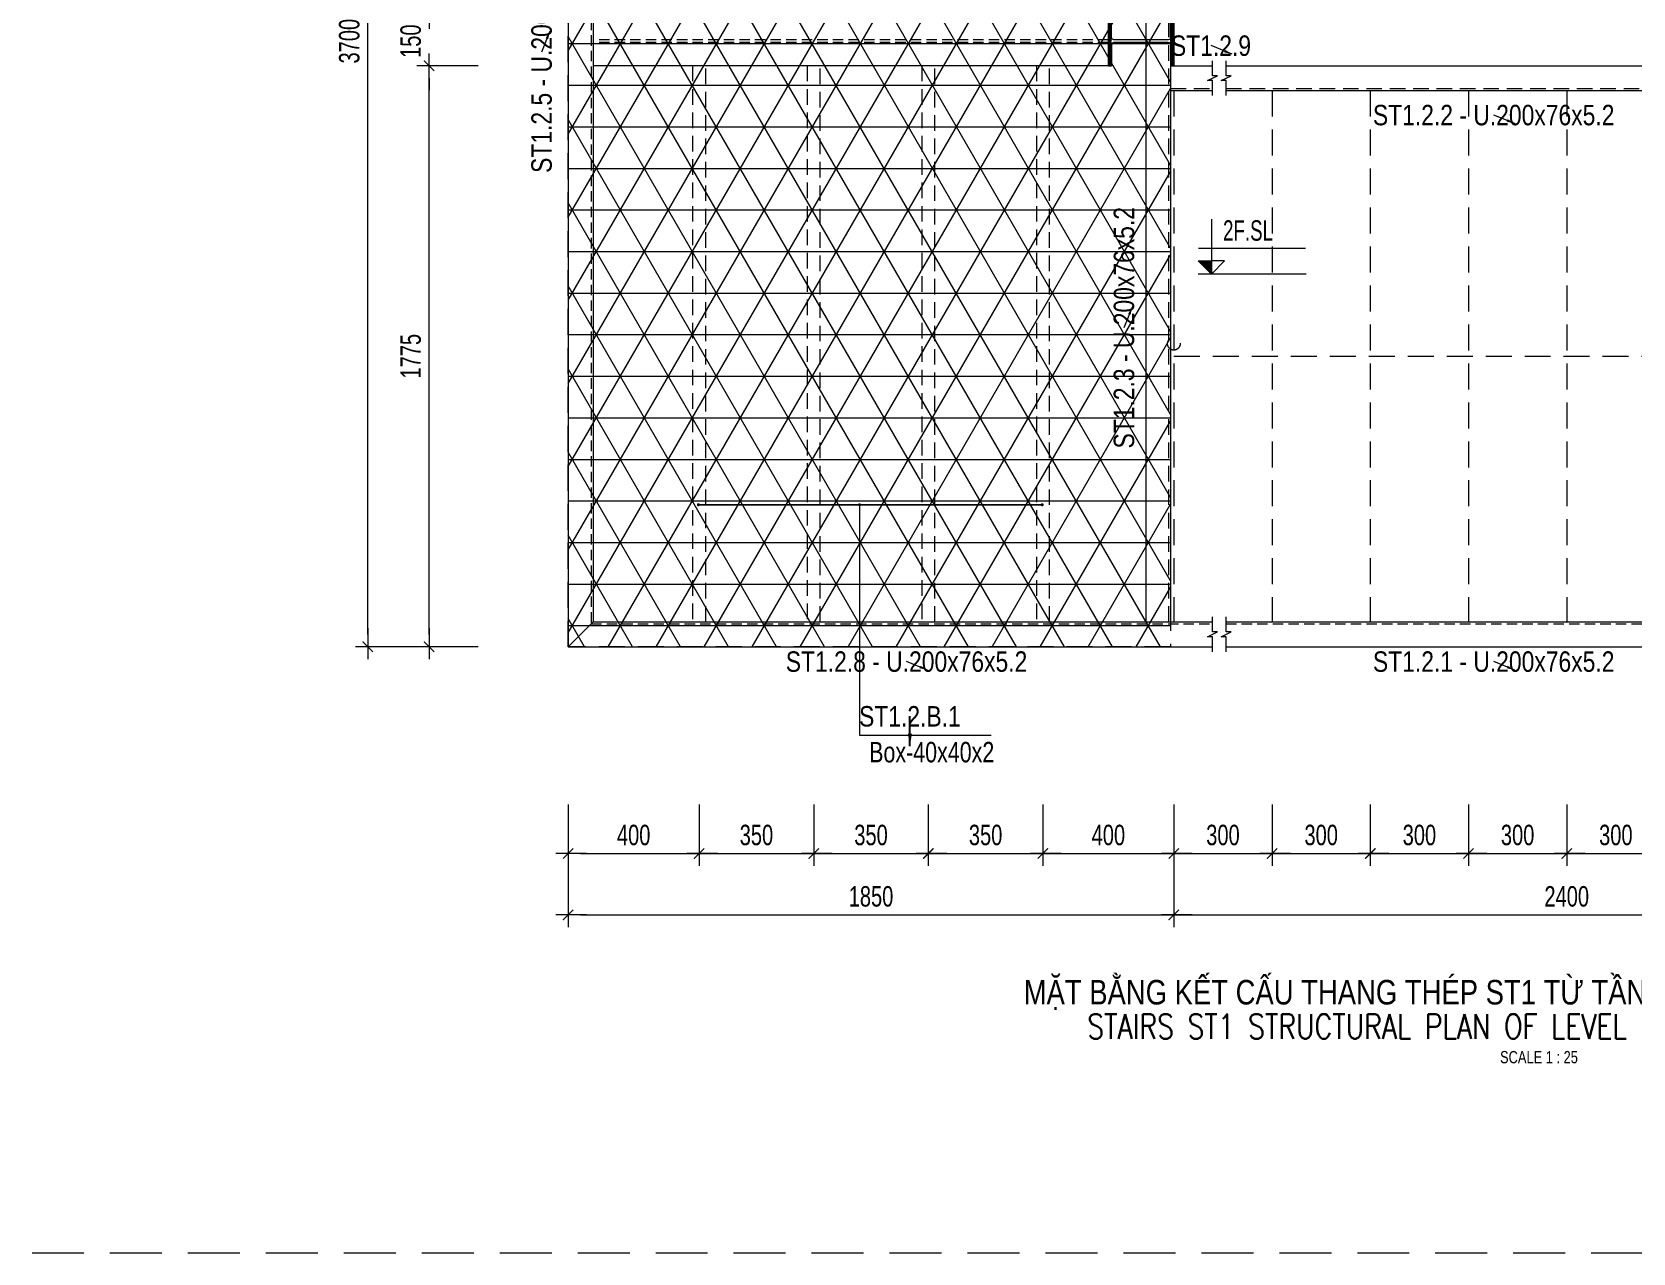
# Model space of a CAD drawing. Header units: millimetres. Extents: x 80771 to 163038, y -101774 to -59328.
# Drawn here: x 80771 to 85661, y -95353 to -91623 of the extents above; entities that cross this region are included whole.
import ezdxf
from ezdxf.enums import TextEntityAlignment as Align

# ---------------------------------------------------------------- set-up
doc = ezdxf.new("R2010")
doc.units = ezdxf.units.MM
doc.linetypes.add('HIDDEN2', pattern=[4.7625, 3.175, -1.5875])
for name, color, linetype, lineweight in [('$0$NDC_S_ANNO', 7, 'Continuous', 20), ('$0$NDC_S_DIM', 1, 'Continuous', 15), ('NDC_S-ANNO', 7, 'Continuous', 20), ('NDC_S-BEAM-NAME-VERT', 7, 'Continuous', 20), ('NDC_S-BEAM-STEL', 30, 'HIDDEN2', 18), ('NDC_S-COLS-STEL', 2, 'Continuous', 20), ('NDC_S-DIMS', 1, 'Continuous', 15), ('NDC_S-HIDN', 8, 'HIDDEN2', 13), ('NDC_S-TEXT-SYMB', 7, 'Continuous', 20), ('NDC_S-TEXT-VIE', 7, 'Continuous', 20), ('NDC_S_ANNO', 7, 'Continuous', 20), ('NDC_S_BEAM NAME', 7, 'Continuous', 9), ('NDC_S_CONTINUOUS', 3, 'Continuous', 20), ('NDC_S_DIM', 1, 'Continuous', 15), ('NDC_S_ENG TITLE', 3, 'Continuous', 20), ('NDC_S_HATCH MATERIAL', 8, 'Continuous', 13), ('NDC_S_HIDDEN', 8, 'HIDDEN2', 13), ('NDC_S_TEXT SYMBOL', 7, 'Continuous', 20), ('NDC_S_VN TITLE', 6, 'Continuous', 35)]:
    doc.layers.add(name, color=color, linetype=linetype, lineweight=lineweight)
doc.styles.add('$0$ARIAL', font='arial.ttf', dxfattribs={"width": 0.8})
doc.styles.add('$0$NDC_DIM', font='', dxfattribs={"width": 0.75})
doc.styles.add('ARIAL', font='arial.ttf', dxfattribs={"width": 0.8})
doc.styles.add('NDC_ANNO', font='', dxfattribs={"width": 0.8})
doc.styles.add('NDC_ARIAL', font='arial.ttf', dxfattribs={"width": 0.85})
doc.styles.add('NDC_DIM', font='', dxfattribs={"width": 0.75})
doc.styles.add('NDC_EN TXT', font='romans.shx', dxfattribs={"width": 0.8})
doc.styles.add('NDC_VIE TXT', font='arial.ttf', dxfattribs={"width": 0.8})
doc.styles.get('$0$NDC_DIM').set_extended_font_data('Dotum')
doc.styles.get('NDC_ANNO').set_extended_font_data('Dotum')
doc.styles.get('NDC_DIM').set_extended_font_data('Dotum')
doc.dimstyles.new('$0$NDC_dim_iso', dxfattribs={"dimtxt": 2.5, "dimasz": 1, "dimexe": 1.5, "dimexo": 2.5, "dimgap": 1, "dimtad": 1, "dimdec": 0, "dimzin": 0, "dimdsep": 46, "dimtxsty": '$0$NDC_DIM', "dimblk": '$0$DIMMARK', "dimcen": 0.09, "dimdle": 1.2, "dimclrd": 1, "dimclre": 1, "dimclrt": 3, "dimadec": 0, "dimazin": 0, "dimtfac": 1, "dimtdec": 0, "dimtix": 1, "dimtofl": 0, "dimtmove": 0, "dimatfit": 3, "dimfxl": 8, "dimfxlon": 1, "dimtolj": 1, "dimtzin": 0, "dimarcsym": 0})
doc.dimstyles.new('NDC_dim_25', dxfattribs={"dimscale": 25, "dimtxt": 2.5, "dimasz": 1.5, "dimexe": 1.5, "dimexo": 2.5, "dimgap": 1, "dimtad": 1, "dimdec": 0, "dimrnd": 0.001, "dimzin": 0, "dimdsep": 46, "dimtxsty": 'NDC_DIM', "dimblk": 'DIMMARK', "dimcen": 0, "dimdle": 1.2, "dimclrd": 256, "dimclre": 256, "dimclrt": 3, "dimadec": 0, "dimazin": 0, "dimtfac": 1, "dimtdec": 0, "dimtix": 1, "dimtofl": 0, "dimtmove": 2, "dimatfit": 3, "dimfxl": 6, "dimfxlon": 1, "dimtolj": 1, "dimtzin": 0, "dimlwd": -1, "dimlwe": -1, "dimarcsym": 0})
doc.dimstyles.new('NDC_dim_iso', dxfattribs={"dimtxt": 2.5, "dimasz": 1.5, "dimexe": 1.5, "dimexo": 1.5, "dimgap": 1, "dimtad": 1, "dimdec": 0, "dimrnd": 0.001, "dimzin": 0, "dimdsep": 46, "dimtxsty": 'NDC_DIM', "dimblk": 'DIMMARK', "dimcen": 0, "dimdle": 1.2, "dimclrd": 256, "dimclre": 256, "dimclrt": 3, "dimadec": 0, "dimazin": 0, "dimtfac": 1, "dimtdec": 0, "dimtix": 1, "dimtofl": 0, "dimtmove": 2, "dimatfit": 3, "dimfxl": 6, "dimfxlon": 1, "dimtolj": 1, "dimtzin": 0, "dimlwd": -1, "dimlwe": -1, "dimarcsym": 0})

# ---------------------------------------------------------------- blocks, each defined once
blk = doc.blocks.new('*U99')
for p, q in [((0.65, 7.48), (-1.87, 7.48)), ((0.93, 7.2), (0.93, 0.67)), ((1.24, 7.2), (1.24, 0.67)), ((1.52, 7.48), (4.04, 7.48)), ((0.65, 0.39), (-1.87, 0.39)), ((1.52, 0.39), (4.04, 0.39))]:
    blk.add_line(p, q)
for points in [[(4.04, 7.48), (4.04, 7.87), (-1.87, 7.87), (-1.87, 7.48)], [(-1.87, 0.39), (-1.87, 0), (4.04, 0), (4.04, 0.39)]]:
    blk.add_lwpolyline(points)
for centre, start, end in [((0.65, 7.2), 360, 450), ((1.52, 7.2), 90, 180), ((0.65, 0.67), 270, 360), ((1.52, 0.67), 180, 270)]:
    blk.add_arc(centre, 0.276, start, end)
blk = doc.blocks.new('TT1')
at = {"layer": 'NDC_S_HATCH MATERIAL'}
h = blk.add_hatch(dxfattribs=at)
h.set_pattern_fill('NET3', color=256, scale=40)
h.set_pattern_definition([(0, (61817.37, 46136.75), (0, 127), []), (60, (61817.37, 46136.75), (-109.98523, 63.5), []), (120, (61817.37, 46136.75), (-109.98523, -63.5), [])])
h.paths.add_polyline_path([(0, 3700), (1840, 3700), (1840, 0), (0, 0)])
h = blk.add_hatch(dxfattribs=at)
h.set_pattern_fill('ANSI31', color=256)
h.set_pattern_definition([(45, (60813.488, 46692.3806), (-2.24506403, 2.24506403), [])])
edge = h.paths.add_edge_path()
edge.add_line((1660, 1775), (1650, 1775))
edge.add_line((1650, 1775), (1650, 1925))
edge.add_line((1650, 1925), (1660, 1925))
edge = h.paths.add_edge_path()
edge.add_line((1833, 1846), (1667, 1846))
edge = h.paths.add_edge_path()
edge.add_line((1833, 1854), (1667, 1854))
edge = h.paths.add_edge_path(flags=16)
edge.add_line((1660, 1839), (1660, 1775))
edge = h.paths.add_edge_path()
edge.add_line((1840, 1839), (1840, 1775))
edge = h.paths.add_edge_path(flags=16)
edge.add_line((1660, 1861), (1660, 1925))
edge = h.paths.add_edge_path()
edge.add_line((1840, 1861), (1840, 1925))
edge = h.paths.add_edge_path()
edge.add_line((1840, 1925), (1850, 1925))
edge.add_line((1850, 1925), (1850, 1775))
edge.add_line((1850, 1775), (1840, 1775))
edge = h.paths.add_edge_path()
edge.add_arc((1667, 1839), 7.01, 90, 180)
edge = h.paths.add_edge_path()
edge.add_arc((1667, 1861), 7.01, 180, 270)
edge = h.paths.add_edge_path()
edge.add_arc((1833, 1839), 7.01, 0, 90)
edge = h.paths.add_edge_path()
edge.add_arc((1833, 1861), 7.01, 270, 360)
at = {"layer": 'NDC_S-BEAM-STEL', "ltscale": 15}
blk.add_line((1834, 3624), (1834, 76), dxfattribs=at)
for points in [[(420, 1775), (380, 1775), (380, 76), (420, 76)], [(770, 1775), (730, 1775), (730, 76), (770, 76)], [(1120, 1775), (1080, 1775), (1080, 76), (1120, 76)], [(1470, 1775), (1430, 1775), (1430, 76), (1470, 76)]]:
    blk.add_lwpolyline(points, close=True, dxfattribs=at)
for points in [[(1840, 1705), (1968.4, 1705)], [(2009.5, 1705), (4260, 1705)]]:
    blk.add_lwpolyline(points, dxfattribs=at)
at = {"layer": 'NDC_S-HIDN', "ltscale": 10}
for p, q in [((1650, 1854), (76, 1854)), ((1650, 1846), (76, 1846))]:
    blk.add_line(p, q, dxfattribs=at)
at = {"layer": 'NDC_S-HIDN', "ltscale": 25}
for p, q in [((1850, 1699), (1850, 76)), ((2150, 1699), (2150, 76)), ((2450, 1699), (2450, 76)), ((2750, 1699), (2750, 76)), ((3050, 1699), (3050, 76))]:
    blk.add_line(p, q, dxfattribs=at)
blk.add_lwpolyline([(0, 3700), (1840, 3700), (1840, 0), (0, 0)], close=True, dxfattribs=at)
at = {"layer": 'NDC_S-HIDN', "ltscale": 10}
blk.add_lwpolyline([(2009.5, 70), (6030, 70), (6030, 3630), (70, 3630), (70, 70), (1968.4, 70)], dxfattribs=at)
at = {"layer": 'NDC_S-HIDN', "ltscale": 25}
blk.add_lwpolyline([(1850, 887.5), (4250, 887.5)], dxfattribs=at)
blk.add_circle((1850, 925.5), 19.2, dxfattribs=at)
at = {"layer": 'NDC_S_CONTINUOUS'}
for p, q in [((1764, 3624), (1764, 76)), ((1840, 3624), (1840, 76)), ((1650, 1775), (76, 1775)), ((0, 0), (76, 76))]:
    blk.add_line(p, q, dxfattribs=at)
for points in [[(2009.5, 0), (6100, 0), (6100, 3700), (0, 3700), (0, 0), (1968.4, 0)], [(2009.5, 76), (6024, 76), (6024, 3624), (76, 3624), (76, 76), (1968.4, 76)], [(1660, 1925), (1650, 1925), (1650, 1775), (1660, 1775)], [(1840, 1775), (1968.4, 1775)], [(2009.5, 1775), (4260, 1775)], [(1840, 1699), (1968.4, 1699)], [(2009.5, 1699), (4260, 1699)]]:
    blk.add_lwpolyline(points, dxfattribs=at)
at = {"layer": 'NDC_S_HATCH MATERIAL'}
for points in [[(1968.4, 1683.8), (1968.4, 1729.4), (1953.2, 1729.4), (1983.6, 1744.6), (1968.4, 1744.6), (1968.4, 1790.2)], [(2009.5, 1683.8), (2009.5, 1729.4), (1994.3, 1729.4), (2024.7, 1744.6), (2009.5, 1744.6), (2009.5, 1790.2)], [(1968.4, -15.2), (1968.4, 30.4), (1953.2, 30.4), (1983.6, 45.6), (1968.4, 45.6), (1968.4, 91.2)], [(2009.5, -15.2), (2009.5, 30.4), (1994.3, 30.4), (2024.7, 45.6), (2009.5, 45.6), (2009.5, 91.2)]]:
    blk.add_lwpolyline(points, dxfattribs=at)
at = {"layer": 'NDC_S-COLS-STEL', "xscale": -25.40000000000001, "yscale": 25.40000000000001, "zscale": 25.4, "rotation": 270}
blk.add_blockref('*U99', (1650, 1822.5), dxfattribs=at)
blk = doc.blocks.new('DIMMARK')
at = {"layer": 'NDC_S_DIM', "color": 1}
blk.add_line((-1.5, 0), (1, 0), dxfattribs=at)
at = {"layer": 'NDC_S_DIM', "color": 2, "const_width": 0.1}
blk.add_lwpolyline([(-0.42, -0.42), (0.42, 0.42)], dxfattribs=at)
blk = doc.blocks.new('*D384')
at = {"layer": 'Defpoints', "color": 0, "transparency": 16777216}
for p in [(82408.6, -93500.6), (84258.6, -93500.6), (84258.6, -94319.8)]:
    blk.add_point(p, dxfattribs=at)
at = {"layer": 'NDC_S_DIM', "transparency": 16777216}
for p, q in [((82408.6, -94169.8), (82408.6, -94357.3)), ((84258.6, -94169.8), (84258.6, -94357.3)), ((82446.1, -94319.8), (84221.1, -94319.8))]:
    blk.add_line(p, q, dxfattribs=at)
at = {"layer": 'NDC_S_DIM', "transparency": 16777216, "xscale": 37.5, "yscale": 37.5, "zscale": 37.5, "rotation": 180}
blk.add_blockref('DIMMARK', (82408.6, -94319.8), dxfattribs=at)
at = {"layer": 'NDC_S_DIM', "transparency": 16777216, "xscale": 37.5, "yscale": 37.5, "zscale": 37.5}
blk.add_blockref('DIMMARK', (84258.6, -94319.8), dxfattribs=at)
at = {"layer": 'NDC_S_DIM', "color": 3, "transparency": 16777216, "insert": (83333.6, -94263.6), "char_height": 62.5, "attachment_point": 5, "style": 'NDC_DIM'}
blk.add_mtext('\\A1;1850', dxfattribs=at)
blk = doc.blocks.new('*D385')
at = {"layer": 'Defpoints', "color": 0, "transparency": 16777216}
for p in [(84258.6, -93500.6), (86658.6, -93500.6), (86658.6, -94319.8)]:
    blk.add_point(p, dxfattribs=at)
at = {"layer": 'NDC_S_DIM', "transparency": 16777216}
for p, q in [((84258.6, -94169.8), (84258.6, -94357.3)), ((86658.6, -94169.8), (86658.6, -94357.3)), ((84296.1, -94319.8), (86621.1, -94319.8))]:
    blk.add_line(p, q, dxfattribs=at)
at = {"layer": 'NDC_S_DIM', "transparency": 16777216, "xscale": 37.5, "yscale": 37.5, "zscale": 37.5, "rotation": 180}
blk.add_blockref('DIMMARK', (84258.6, -94319.8), dxfattribs=at)
at = {"layer": 'NDC_S_DIM', "transparency": 16777216, "xscale": 37.5, "yscale": 37.5, "zscale": 37.5}
blk.add_blockref('DIMMARK', (86658.6, -94319.8), dxfattribs=at)
at = {"layer": 'NDC_S_DIM', "color": 3, "transparency": 16777216, "insert": (85458.6, -94263.6), "char_height": 62.5, "attachment_point": 5, "style": 'NDC_DIM'}
blk.add_mtext('\\A1;2400', dxfattribs=at)
blk = doc.blocks.new('*D387')
at = {"layer": 'Defpoints', "color": 0, "transparency": 16777216}
for p in [(82408.6, -93500.6), (82808.6, -93500.6), (82808.6, -94132.3)]:
    blk.add_point(p, dxfattribs=at)
at = {"layer": 'NDC_S_DIM', "transparency": 16777216}
for p, q in [((82408.6, -93982.3), (82408.6, -94169.8)), ((82808.6, -93982.3), (82808.6, -94169.8)), ((82446.1, -94132.3), (82771.1, -94132.3))]:
    blk.add_line(p, q, dxfattribs=at)
at = {"layer": 'NDC_S_DIM', "transparency": 16777216, "xscale": 37.5, "yscale": 37.5, "zscale": 37.5, "rotation": 180}
blk.add_blockref('DIMMARK', (82408.6, -94132.3), dxfattribs=at)
at = {"layer": 'NDC_S_DIM', "transparency": 16777216, "xscale": 37.5, "yscale": 37.5, "zscale": 37.5}
blk.add_blockref('DIMMARK', (82808.6, -94132.3), dxfattribs=at)
at = {"layer": 'NDC_S_DIM', "color": 3, "transparency": 16777216, "insert": (82608.6, -94076.1), "char_height": 62.5, "attachment_point": 5, "style": 'NDC_DIM'}
blk.add_mtext('\\A1;400', dxfattribs=at)
blk = doc.blocks.new('*D388')
at = {"layer": 'Defpoints', "color": 0, "transparency": 16777216}
for p in [(82808.6, -93500.6), (83158.6, -93500.6), (83158.6, -94132.3)]:
    blk.add_point(p, dxfattribs=at)
at = {"layer": 'NDC_S_DIM', "transparency": 16777216}
for p, q in [((82808.6, -93982.3), (82808.6, -94169.8)), ((83158.6, -93982.3), (83158.6, -94169.8)), ((82846.1, -94132.3), (83121.1, -94132.3))]:
    blk.add_line(p, q, dxfattribs=at)
at = {"layer": 'NDC_S_DIM', "transparency": 16777216, "xscale": 37.5, "yscale": 37.5, "zscale": 37.5, "rotation": 180}
blk.add_blockref('DIMMARK', (82808.6, -94132.3), dxfattribs=at)
at = {"layer": 'NDC_S_DIM', "transparency": 16777216, "xscale": 37.5, "yscale": 37.5, "zscale": 37.5}
blk.add_blockref('DIMMARK', (83158.6, -94132.3), dxfattribs=at)
at = {"layer": 'NDC_S_DIM', "color": 3, "transparency": 16777216, "insert": (82983.6, -94076.1), "char_height": 62.5, "attachment_point": 5, "style": 'NDC_DIM'}
blk.add_mtext('\\A1;350', dxfattribs=at)
blk = doc.blocks.new('*D389')
at = {"layer": 'Defpoints', "color": 0, "transparency": 16777216}
for p in [(83158.6, -93500.6), (83508.6, -93500.6), (83508.6, -94132.3)]:
    blk.add_point(p, dxfattribs=at)
at = {"layer": 'NDC_S_DIM', "transparency": 16777216}
for p, q in [((83158.6, -93982.3), (83158.6, -94169.8)), ((83508.6, -93982.3), (83508.6, -94169.8)), ((83196.1, -94132.3), (83471.1, -94132.3))]:
    blk.add_line(p, q, dxfattribs=at)
at = {"layer": 'NDC_S_DIM', "transparency": 16777216, "xscale": 37.5, "yscale": 37.5, "zscale": 37.5, "rotation": 180}
blk.add_blockref('DIMMARK', (83158.6, -94132.3), dxfattribs=at)
at = {"layer": 'NDC_S_DIM', "transparency": 16777216, "xscale": 37.5, "yscale": 37.5, "zscale": 37.5}
blk.add_blockref('DIMMARK', (83508.6, -94132.3), dxfattribs=at)
at = {"layer": 'NDC_S_DIM', "color": 3, "transparency": 16777216, "insert": (83333.6, -94076.1), "char_height": 62.5, "attachment_point": 5, "style": 'NDC_DIM'}
blk.add_mtext('\\A1;350', dxfattribs=at)
blk = doc.blocks.new('*D390')
at = {"layer": 'Defpoints', "color": 0, "transparency": 16777216}
for p in [(83508.6, -93500.6), (83858.6, -93500.6), (83858.6, -94132.3)]:
    blk.add_point(p, dxfattribs=at)
at = {"layer": 'NDC_S_DIM', "transparency": 16777216}
for p, q in [((83508.6, -93982.3), (83508.6, -94169.8)), ((83858.6, -93982.3), (83858.6, -94169.8)), ((83546.1, -94132.3), (83821.1, -94132.3))]:
    blk.add_line(p, q, dxfattribs=at)
at = {"layer": 'NDC_S_DIM', "transparency": 16777216, "xscale": 37.5, "yscale": 37.5, "zscale": 37.5, "rotation": 180}
blk.add_blockref('DIMMARK', (83508.6, -94132.3), dxfattribs=at)
at = {"layer": 'NDC_S_DIM', "transparency": 16777216, "xscale": 37.5, "yscale": 37.5, "zscale": 37.5}
blk.add_blockref('DIMMARK', (83858.6, -94132.3), dxfattribs=at)
at = {"layer": 'NDC_S_DIM', "color": 3, "transparency": 16777216, "insert": (83683.6, -94076.1), "char_height": 62.5, "attachment_point": 5, "style": 'NDC_DIM'}
blk.add_mtext('\\A1;350', dxfattribs=at)
blk = doc.blocks.new('*D391')
at = {"layer": 'Defpoints', "color": 0, "transparency": 16777216}
for p in [(83858.6, -93500.6), (84258.6, -93500.6), (84258.6, -94132.3)]:
    blk.add_point(p, dxfattribs=at)
at = {"layer": 'NDC_S_DIM', "transparency": 16777216}
for p, q in [((83858.6, -93982.3), (83858.6, -94169.8)), ((84258.6, -93982.3), (84258.6, -94169.8)), ((83896.1, -94132.3), (84221.1, -94132.3))]:
    blk.add_line(p, q, dxfattribs=at)
at = {"layer": 'NDC_S_DIM', "transparency": 16777216, "xscale": 37.5, "yscale": 37.5, "zscale": 37.5, "rotation": 180}
blk.add_blockref('DIMMARK', (83858.6, -94132.3), dxfattribs=at)
at = {"layer": 'NDC_S_DIM', "transparency": 16777216, "xscale": 37.5, "yscale": 37.5, "zscale": 37.5}
blk.add_blockref('DIMMARK', (84258.6, -94132.3), dxfattribs=at)
at = {"layer": 'NDC_S_DIM', "color": 3, "transparency": 16777216, "insert": (84058.6, -94076.1), "char_height": 62.5, "attachment_point": 5, "style": 'NDC_DIM'}
blk.add_mtext('\\A1;400', dxfattribs=at)
blk = doc.blocks.new('*D392')
at = {"layer": 'Defpoints', "color": 0, "transparency": 16777216}
for p in [(84258.6, -93500.6), (84558.6, -93500.6), (84558.6, -94132.3)]:
    blk.add_point(p, dxfattribs=at)
at = {"layer": 'NDC_S_DIM', "transparency": 16777216}
for p, q in [((84258.6, -93982.3), (84258.6, -94169.8)), ((84558.6, -93982.3), (84558.6, -94169.8)), ((84296.1, -94132.3), (84521.1, -94132.3))]:
    blk.add_line(p, q, dxfattribs=at)
at = {"layer": 'NDC_S_DIM', "transparency": 16777216, "xscale": 37.5, "yscale": 37.5, "zscale": 37.5, "rotation": 180}
blk.add_blockref('DIMMARK', (84258.6, -94132.3), dxfattribs=at)
at = {"layer": 'NDC_S_DIM', "transparency": 16777216, "xscale": 37.5, "yscale": 37.5, "zscale": 37.5}
blk.add_blockref('DIMMARK', (84558.6, -94132.3), dxfattribs=at)
at = {"layer": 'NDC_S_DIM', "color": 3, "transparency": 16777216, "insert": (84408.6, -94076.1), "char_height": 62.5, "attachment_point": 5, "style": 'NDC_DIM'}
blk.add_mtext('\\A1;300', dxfattribs=at)
blk = doc.blocks.new('*D393')
at = {"layer": 'Defpoints', "color": 0, "transparency": 16777216}
for p in [(84558.6, -93500.6), (84858.6, -93500.6), (84858.6, -94132.3)]:
    blk.add_point(p, dxfattribs=at)
at = {"layer": 'NDC_S_DIM', "transparency": 16777216}
for p, q in [((84558.6, -93982.3), (84558.6, -94169.8)), ((84858.6, -93982.3), (84858.6, -94169.8)), ((84596.1, -94132.3), (84821.1, -94132.3))]:
    blk.add_line(p, q, dxfattribs=at)
at = {"layer": 'NDC_S_DIM', "transparency": 16777216, "xscale": 37.5, "yscale": 37.5, "zscale": 37.5, "rotation": 180}
blk.add_blockref('DIMMARK', (84558.6, -94132.3), dxfattribs=at)
at = {"layer": 'NDC_S_DIM', "transparency": 16777216, "xscale": 37.5, "yscale": 37.5, "zscale": 37.5}
blk.add_blockref('DIMMARK', (84858.6, -94132.3), dxfattribs=at)
at = {"layer": 'NDC_S_DIM', "color": 3, "transparency": 16777216, "insert": (84708.6, -94076.1), "char_height": 62.5, "attachment_point": 5, "style": 'NDC_DIM'}
blk.add_mtext('\\A1;300', dxfattribs=at)
blk = doc.blocks.new('*D394')
at = {"layer": 'Defpoints', "color": 0, "transparency": 16777216}
for p in [(84858.6, -93500.6), (85158.6, -93500.6), (85158.6, -94132.3)]:
    blk.add_point(p, dxfattribs=at)
at = {"layer": 'NDC_S_DIM', "transparency": 16777216}
for p, q in [((84858.6, -93982.3), (84858.6, -94169.8)), ((85158.6, -93982.3), (85158.6, -94169.8)), ((84896.1, -94132.3), (85121.1, -94132.3))]:
    blk.add_line(p, q, dxfattribs=at)
at = {"layer": 'NDC_S_DIM', "transparency": 16777216, "xscale": 37.5, "yscale": 37.5, "zscale": 37.5, "rotation": 180}
blk.add_blockref('DIMMARK', (84858.6, -94132.3), dxfattribs=at)
at = {"layer": 'NDC_S_DIM', "transparency": 16777216, "xscale": 37.5, "yscale": 37.5, "zscale": 37.5}
blk.add_blockref('DIMMARK', (85158.6, -94132.3), dxfattribs=at)
at = {"layer": 'NDC_S_DIM', "color": 3, "transparency": 16777216, "insert": (85008.6, -94076.1), "char_height": 62.5, "attachment_point": 5, "style": 'NDC_DIM'}
blk.add_mtext('\\A1;300', dxfattribs=at)
blk = doc.blocks.new('*D395')
at = {"layer": 'Defpoints', "color": 0, "transparency": 16777216}
for p in [(85158.6, -93500.6), (85458.6, -93500.6), (85458.6, -94132.3)]:
    blk.add_point(p, dxfattribs=at)
at = {"layer": 'NDC_S_DIM', "transparency": 16777216}
for p, q in [((85158.6, -93982.3), (85158.6, -94169.8)), ((85458.6, -93982.3), (85458.6, -94169.8)), ((85196.1, -94132.3), (85421.1, -94132.3))]:
    blk.add_line(p, q, dxfattribs=at)
at = {"layer": 'NDC_S_DIM', "transparency": 16777216, "xscale": 37.5, "yscale": 37.5, "zscale": 37.5, "rotation": 180}
blk.add_blockref('DIMMARK', (85158.6, -94132.3), dxfattribs=at)
at = {"layer": 'NDC_S_DIM', "transparency": 16777216, "xscale": 37.5, "yscale": 37.5, "zscale": 37.5}
blk.add_blockref('DIMMARK', (85458.6, -94132.3), dxfattribs=at)
at = {"layer": 'NDC_S_DIM', "color": 3, "transparency": 16777216, "insert": (85308.6, -94076.1), "char_height": 62.5, "attachment_point": 5, "style": 'NDC_DIM'}
blk.add_mtext('\\A1;300', dxfattribs=at)
blk = doc.blocks.new('*D396')
at = {"layer": 'Defpoints', "color": 0, "transparency": 16777216}
for p in [(85458.6, -93500.6), (85758.6, -93500.6), (85758.6, -94132.3)]:
    blk.add_point(p, dxfattribs=at)
at = {"layer": 'NDC_S_DIM', "transparency": 16777216}
for p, q in [((85458.6, -93982.3), (85458.6, -94169.8)), ((85758.6, -93982.3), (85758.6, -94169.8)), ((85496.1, -94132.3), (85721.1, -94132.3))]:
    blk.add_line(p, q, dxfattribs=at)
at = {"layer": 'NDC_S_DIM', "transparency": 16777216, "xscale": 37.5, "yscale": 37.5, "zscale": 37.5, "rotation": 180}
blk.add_blockref('DIMMARK', (85458.6, -94132.3), dxfattribs=at)
at = {"layer": 'NDC_S_DIM', "transparency": 16777216, "xscale": 37.5, "yscale": 37.5, "zscale": 37.5}
blk.add_blockref('DIMMARK', (85758.6, -94132.3), dxfattribs=at)
at = {"layer": 'NDC_S_DIM', "color": 3, "transparency": 16777216, "insert": (85608.6, -94076.1), "char_height": 62.5, "attachment_point": 5, "style": 'NDC_DIM'}
blk.add_mtext('\\A1;300', dxfattribs=at)
blk = doc.blocks.new('*D409')
at = {"layer": 'Defpoints', "color": 0, "transparency": 16777216}
for p in [(81984, -91725.6), (82408.6, -91725.6), (82408.6, -93500.6)]:
    blk.add_point(p, dxfattribs=at)
at = {"layer": 'NDC_S_DIM', "transparency": 16777216}
for p, q in [((82134, -91725.6), (81946.5, -91725.6)), ((81984, -93463.1), (81984, -91763.1)), ((82134, -93500.6), (81946.5, -93500.6))]:
    blk.add_line(p, q, dxfattribs=at)
at = {"layer": 'NDC_S_DIM', "transparency": 16777216, "xscale": 37.5, "yscale": 37.5, "zscale": 37.5}
for p, rotation in [((81984, -91725.6), 90), ((81984, -93500.6), 270)]:
    blk.add_blockref('DIMMARK', p, dxfattribs=dict(at, rotation=rotation))
at = {"layer": 'NDC_S_DIM', "color": 3, "transparency": 16777216, "insert": (81927.7, -92613.1), "char_height": 62.5, "attachment_point": 5, "rotation": 90, "style": 'NDC_DIM'}
blk.add_mtext('\\A1;1775', dxfattribs=at)
blk = doc.blocks.new('*D410')
at = {"layer": 'Defpoints', "color": 0, "transparency": 16777216}
for p in [(81984, -91575.6), (82408.6, -91575.6), (82408.6, -91725.6)]:
    blk.add_point(p, dxfattribs=at)
at = {"layer": 'NDC_S_DIM', "transparency": 16777216}
for p, q in [((81984, -91538.1), (81984, -91500.6)), ((82134, -91575.6), (81946.5, -91575.6)), ((82134, -91725.6), (81946.5, -91725.6)), ((81984, -91763.1), (81984, -91800.6))]:
    blk.add_line(p, q, dxfattribs=at)
at = {"layer": 'NDC_S_DIM', "transparency": 16777216, "xscale": 37.5, "yscale": 37.5, "zscale": 37.5}
for p, rotation in [((81984, -91575.6), 270), ((81984, -91725.6), 90)]:
    blk.add_blockref('DIMMARK', p, dxfattribs=dict(at, rotation=rotation))
at = {"layer": 'NDC_S_DIM', "color": 3, "transparency": 16777216, "insert": (81927.7, -91650.6), "char_height": 62.5, "attachment_point": 5, "rotation": 90, "style": 'NDC_DIM'}
blk.add_mtext('\\A1;150', dxfattribs=at)
blk = doc.blocks.new('*D412')
at = {"layer": 'Defpoints', "color": 0, "transparency": 16777216}
for p in [(81796.5, -89800.6), (82408.6, -89800.6), (82408.6, -93500.6)]:
    blk.add_point(p, dxfattribs=at)
at = {"layer": 'NDC_S_DIM', "transparency": 16777216}
for p, q in [((81946.5, -89800.6), (81759, -89800.6)), ((81796.5, -93463.1), (81796.5, -89838.1)), ((81946.5, -93500.6), (81759, -93500.6))]:
    blk.add_line(p, q, dxfattribs=at)
at = {"layer": 'NDC_S_DIM', "transparency": 16777216, "xscale": 37.5, "yscale": 37.5, "zscale": 37.5}
for p, rotation in [((81796.5, -89800.6), 90), ((81796.5, -93500.6), 270)]:
    blk.add_blockref('DIMMARK', p, dxfattribs=dict(at, rotation=rotation))
at = {"layer": 'NDC_S_DIM', "color": 3, "transparency": 16777216, "insert": (81740.2, -91650.6), "char_height": 62.5, "attachment_point": 5, "rotation": 90, "style": 'NDC_DIM'}
blk.add_mtext('\\A1;3700', dxfattribs=at)
blk = doc.blocks.new('kata_block_CT')
at = {"layer": 'NDC_S_ANNO'}
blk.add_hatch(color=3, dxfattribs=at).paths.add_polyline_path([(0, 1.6), (-1.61, 1.6), (0, 0)])
at = {"layer": 'NDC_S_ANNO', "ltscale": 50}
h = blk.add_hatch(dxfattribs=at)
h.set_pattern_fill('ANSI31', color=256, scale=1.406, style=0)
h.paths.add_polyline_path([(0, 1.6), (0, 0), (1.61, 1.6)])
for p, q in [((-1.59, 3.14), (11.47, 3.14)), ((11.56, 0), (-1.64, 0))]:
    blk.add_line(p, q, dxfattribs=at)
for points in [[(0, 6.69), (0, 0)], [(0, 0), (-1.61, 1.6), (0, 1.6)], [(0, 0), (1.61, 1.6), (0, 1.6)]]:
    blk.add_lwpolyline(points, dxfattribs=at)
at = {"layer": 'NDC_S_ANNO', "color": 8, "ltscale": 50}
blk.add_lwpolyline([(0, 0), (-1.61, 1.6), (0, 1.6)], dxfattribs=at)
at = {"layer": 'NDC_S_TEXT SYMBOL', "color": 3, "style": 'NDC_ANNO', "width": 0.8}
blk.add_attdef('CT', (1.41, 4.07), '', height=2.5, dxfattribs=at)
blk = doc.blocks.new('$0$DIMMARK')
at = {"layer": '$0$NDC_S_DIM', "color": 1}
blk.add_line((-1.5, 0), (1, 0), dxfattribs=at)
at = {"layer": '$0$NDC_S_DIM', "color": 2, "const_width": 0.1}
blk.add_lwpolyline([(-0.42, -0.42), (0.42, 0.42)], dxfattribs=at)
blk = doc.blocks.new('Drawing name_symbol')
at = {"layer": 'NDC_S_ENG TITLE', "style": 'NDC_EN TXT', "width": 0.8}
blk.add_attdef('SECTDET1', text='', height=5, dxfattribs=at).set_placement((0, 1.01), align=Align.CENTER)
at = {"layer": 'NDC_S_TEXT SYMBOL', "lineweight": 25, "style": 'NDC_ANNO', "width": 0.8}
blk.add_attdef('SSCALE', text='', height=2.5, dxfattribs=at).set_placement((0, -4), align=Align.CENTER)
at = {"layer": 'NDC_S_VN TITLE', "style": 'NDC_VIE TXT', "width": 0.8}
blk.add_attdef('SECTDET2', text='', height=5, dxfattribs=at).set_placement((0, 7.97), align=Align.CENTER)
blk = doc.blocks.new('*U6')
at = {"layer": '$0$NDC_S_ANNO', "ltscale": 0.8, "style": '$0$ARIAL', "width": 0.8}
blk.add_attdef('TEN', text='', height=2.5, dxfattribs=at).set_placement((-2.58, 1.03), align=Align.MIDDLE_CENTER)
at = {"layer": '$0$NDC_S_ANNO', "ltscale": 0.8, "style": '$0$ARIAL', "width": 0.8, "flags": 1}
blk.add_attdef('CHU_THICH', text='', height=2.5, dxfattribs=at).set_placement((0, 0), align=Align.MIDDLE_CENTER)
at = {"layer": 'Defpoints'}
blk.add_leader([(0, 0), (-2.58, 1.03)], dimstyle='$0$NDC_dim_iso', override={"dimgap": 0.625, "dimtad": 0}, dxfattribs=at)
blk = doc.blocks.new('*U9')
at = {"layer": 'NDC_S-ANNO', "ltscale": 0.8, "style": 'ARIAL', "width": 0.8}
blk.add_attdef('TEN', text='', height=2.5, dxfattribs=at).set_placement((0, 3.63), align=Align.MIDDLE_CENTER)
at = {"layer": 'NDC_S-ANNO', "ltscale": 0.8, "style": 'ARIAL', "width": 0.8, "flags": 1}
blk.add_attdef('CHU_THICH', text='', height=2.5, dxfattribs=at).set_placement((0, 0), align=Align.MIDDLE_CENTER)
at = {"layer": 'Defpoints'}
blk.add_leader([(0, 0), (0, 3.63)], dimstyle='NDC_dim_iso', override={"dimgap": 0.625, "dimtad": 0}, dxfattribs=at)

msp = doc.modelspace()

# ---------------------------------------------------------------- linework, layer by layer
at = {"layer": 'NDC_S_HIDDEN', "ltscale": 50}
msp.add_line((80770.9, -95352.7), (98701.5, -95352.7), dxfattribs=at)

# ---------------------------------------------------------------- block references
at = {"layer": 'NDC_S-ANNO'}
ref = msp.add_blockref('kata_block_CT', (84373.5, -92361.9), dxfattribs=dict(at, xscale=25, yscale=25, zscale=25))
ref.add_attrib('CT', '2F.SL', (84408.8, -92260.2), dxfattribs={"layer": 'NDC_S-TEXT-SYMB', "color": 3, "height": 62.5, "style": 'NDC_ANNO', "width": 0.7})
at = {"layer": 'NDC_S-BEAM-NAME-VERT', "xscale": 24.99999999999998, "yscale": 24.99999999999998, "zscale": 24.99999999999998}
msp.add_blockref('*U9', (83452.4, -93803.9), dxfattribs=at).add_auto_attribs({'TEN': 'ST1.2.B.1'})
at = {"layer": 'NDC_S_ANNO', "xscale": 15, "yscale": 15, "zscale": 15}
msp.add_blockref('Drawing name_symbol', (85373.8, -94713.1), dxfattribs=at).add_auto_attribs({'SECTDET1': 'STAIRS ST1 STRUCTURAL PLAN OF LEVEL B1F TO LEVEL 2F.SL+3.04', 'SECTDET2': 'MẶT BẰNG KẾT CẤU THANG THÉP ST1 TỪ TẦNG HẦM B1 LÊN CỐT 2F.SL+3.04', 'SSCALE': 'SCALE 1 : 25'})
at = {"layer": 'NDC_S_BEAM NAME', "xscale": 25, "yscale": 25, "zscale": 25, "rotation": 90}
for p, values in [((82353, -91619.7), {'TEN': 'ST1.2.5 - U.200x76x5.2'}), ((84131.9, -92461.6), {'TEN': 'ST1.2.3 - U.200x76x5.2'})]:
    msp.add_blockref('*U6', p, dxfattribs=at).add_auto_attribs(values)
at = {"layer": 'NDC_S_BEAM NAME', "xscale": 25, "yscale": 25, "zscale": 25}
for p, values in [((84436.6, -91690), {'TEN': 'ST1.2.9'}), ((85300, -91902.1), {'TEN': 'ST1.2.2 - U.200x76x5.2'}), ((83506.6, -93571.7), {'TEN': 'ST1.2.8 - U.200x76x5.2'}), ((85300, -93571.7), {'TEN': 'ST1.2.1 - U.200x76x5.2'})]:
    msp.add_blockref('*U6', p, dxfattribs=at).add_auto_attribs(values)
at = {"layer": 'NDC_S_CONTINUOUS'}
msp.add_blockref('TT1', (82408.6, -93500.6), dxfattribs=at)

# ---------------------------------------------------------------- texts
at = {"layer": 'NDC_S-TEXT-VIE', "style": 'NDC_ARIAL', "width": 0.75}
msp.add_text('Box-40x40x2', height=62.5, dxfattribs=at).set_placement((83327.9, -93822.6), align=Align.MIDDLE_LEFT)

# ---------------------------------------------------------------- dimensions: what is measured, and where the dimension line sits
at = {"layer": 'NDC_S_DIM'}
for base, p1, p2, picture, middle in [((81796.5, -89800.6), (82408.6, -93500.6), (82408.6, -89800.6), '*D412', (81740.2, -91650.6)), ((81984, -91575.6), (82408.6, -91725.6), (82408.6, -91575.6), '*D410', (81927.7, -91650.6)), ((81984, -91725.6), (82408.6, -93500.6), (82408.6, -91725.6), '*D409', (81927.7, -92613.1))]:
    dim = msp.add_linear_dim(base=base, p1=p1, p2=p2, angle=90, dimstyle='NDC_dim_25', dxfattribs=at)
    dim.commit()
    dim.dimension.update_dxf_attribs({"geometry": picture, "text_midpoint": middle})
for base, p1, p2, picture, middle in [((84258.6, -94319.8), (82408.6, -93500.6), (84258.6, -93500.6), '*D384', (83333.6, -94263.6)), ((82808.6, -94132.3), (82408.6, -93500.6), (82808.6, -93500.6), '*D387', (82608.6, -94076.1)), ((83158.6, -94132.3), (82808.6, -93500.6), (83158.6, -93500.6), '*D388', (82983.6, -94076.1)), ((83508.6, -94132.3), (83158.6, -93500.6), (83508.6, -93500.6), '*D389', (83333.6, -94076.1)), ((83858.6, -94132.3), (83508.6, -93500.6), (83858.6, -93500.6), '*D390', (83683.6, -94076.1)), ((84258.6, -94132.3), (83858.6, -93500.6), (84258.6, -93500.6), '*D391', (84058.6, -94076.1)), ((86658.6, -94319.8), (84258.6, -93500.6), (86658.6, -93500.6), '*D385', (85458.6, -94263.6)), ((84558.6, -94132.3), (84258.6, -93500.6), (84558.6, -93500.6), '*D392', (84408.6, -94076.1)), ((84858.6, -94132.3), (84558.6, -93500.6), (84858.6, -93500.6), '*D393', (84708.6, -94076.1)), ((85158.6, -94132.3), (84858.6, -93500.6), (85158.6, -93500.6), '*D394', (85008.6, -94076.1)), ((85458.6, -94132.3), (85158.6, -93500.6), (85458.6, -93500.6), '*D395', (85308.6, -94076.1)), ((85758.6, -94132.3), (85458.6, -93500.6), (85758.6, -93500.6), '*D396', (85608.6, -94076.1))]:
    dim = msp.add_linear_dim(base=base, p1=p1, p2=p2, dimstyle='NDC_dim_25', dxfattribs=at)
    dim.commit()
    dim.dimension.update_dxf_attribs({"geometry": picture, "text_midpoint": middle})

# ---------------------------------------------------------------- leaders
at = {"layer": 'NDC_S-DIMS', "linetype": 'Continuous'}
for points, override in [([(82806.3, -93066.8), (83856.3, -93066.8)], {"dimtad": 0, "dimldrblk": 'DotSmall'}), ([(83856.3, -93066.8), (82806.3, -93066.8)], {"dimtad": 0, "dimldrblk": 'DotSmall'}), ([(83298.6, -93066.8), (83298.6, -93770.9), (83700.8, -93770.9)], {"dimgap": 1, "dimtad": 0, "dimldrblk": 'DotSmall'})]:
    msp.add_leader(points, dimstyle='NDC_dim_25', override=override, dxfattribs=at)

doc.saveas('drawing.dxf')
